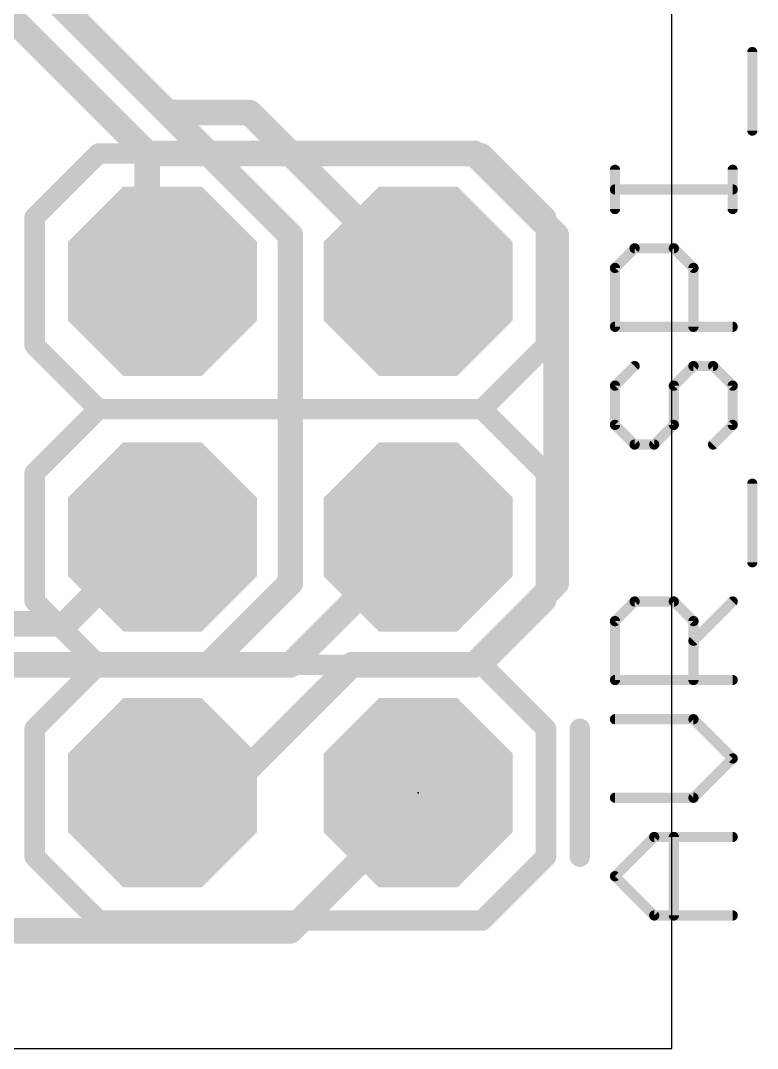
# Model space of a CAD drawing. Extents: x -4.9 to 30, y 1.2 to 21.4.
# Drawn here: x 22.72 to 30.04, y 1.27 to 11.48 of the extents above; entities that cross this region are included whole.
import ezdxf

# ---------------------------------------------------------------- set-up
doc = ezdxf.new("R2010")
doc.units = 0
for name, color, linetype in [('1', 22, 'CONTINUOUS'), ('16', 175, 'CONTINUOUS'), ('17', 82, 'CONTINUOUS'), ('20', 7, 'CONTINUOUS'), ('21', 253, 'CONTINUOUS'), ('23', 7, 'CONTINUOUS'), ('27', 253, 'CONTINUOUS'), ('51', 253, 'CONTINUOUS')]:
    doc.layers.add(name, color=color, linetype=linetype)

# ---------------------------------------------------------------- blocks, each defined once
blk = doc.blocks.new('RECT')
blk.add_solid([(-0.5, -0.5), (0.5, -0.5), (-0.5, 0.5), (0.5, 0.5)])
blk = doc.blocks.new('OCTAGONP')
at = {"const_width": 0.5}
blk.add_lwpolyline([(-0.25, -0.1036), (-0.25, 0.1036), (-0.1036, 0.25), (0.1036, 0.25), (0.25, 0.1036), (0.25, -0.1036), (0.1036, -0.25), (-0.1036, -0.25), (-0.25, -0.1036), (-0.25, 0.1036)], dxfattribs=at)

msp = doc.modelspace()

# ---------------------------------------------------------------- linework, layer by layer
at = {"layer": '1', "const_width": 0.254}
for points in [[(24.1808, 10.5664), (22.1488, 12.5984)], [(23.9776, 10.16), (22.352, 11.7856)], [(24.9936, 10.5664), (24.1808, 10.5664)], [(26.67, 8.89), (24.9936, 10.5664)], [(24.5872, 10.16), (23.9776, 10.16)], [(25.4, 9.3472), (24.5872, 10.16)], [(25.4, 5.8928), (25.4, 9.3472)], [(23.9776, 6.2992), (24.13, 6.35)], [(23.9776, 6.2992), (23.1648, 5.4864)], [(24.5872, 5.08), (25.4, 5.8928)], [(23.1648, 5.4864), (17.0688, 5.4864)], [(19.304, 5.08), (24.5872, 5.08)]]:
    msp.add_lwpolyline(points, dxfattribs=at)
at = {"layer": '1', "const_width": 0.127}
for points in [[(24.1808, 10.6299, 1), (24.1808, 10.5029)], [(24.1359, 10.5215, 1), (24.2257, 10.6113)], [(25.0385, 10.6113, 1), (24.9487, 10.5215)], [(24.9936, 10.5029, 1), (24.9936, 10.6299)], [(23.9776, 10.2235, 1), (23.9776, 10.0965)], [(23.9327, 10.1151, 1), (24.0225, 10.2049)], [(24.6321, 10.2049, 1), (24.5423, 10.1151)], [(24.5872, 10.0965, 1), (24.5872, 10.2235)], [(25.4635, 9.3472, 1), (25.3365, 9.3472)], [(25.3551, 9.3023, 1), (25.4449, 9.3921)], [(26.6251, 8.8451, 1), (26.7149, 8.9349)], [(24.1501, 6.2898, 1), (24.1099, 6.4102)], [(23.9575, 6.3594, 1), (23.9977, 6.239)], [(24.0225, 6.2543, 1), (23.9327, 6.3441)], [(25.3365, 5.8928, 1), (25.4635, 5.8928)], [(25.4449, 5.8479, 1), (25.3551, 5.9377)], [(23.1199, 5.5313, 1), (23.2097, 5.4415)], [(23.1648, 5.4229, 1), (23.1648, 5.5499)], [(24.5872, 5.0165, 1), (24.5872, 5.1435)], [(24.5423, 5.1249, 1), (24.6321, 5.0351)]]:
    msp.add_lwpolyline(points, format="xyb", dxfattribs=at)
at = {"layer": '16', "const_width": 0.254}
for points in [[(20.32, 13.8176), (23.9776, 10.16)], [(24.5872, 10.16), (22.1488, 12.5984)], [(23.9776, 10.16), (23.9776, 8.9408)], [(27.2288, 10.16), (24.5872, 10.16)], [(28.0416, 9.3472), (27.2288, 10.16)], [(28.0416, 5.8928), (28.0416, 9.3472)], [(23.9776, 8.9408), (24.13, 8.89)], [(26.67, 6.35), (25.4, 5.08)], [(27.2288, 5.08), (28.0416, 5.8928)], [(25.4, 5.08), (20.5232, 5.08)], [(24.7904, 3.8608), (26.0096, 5.08)], [(26.0096, 5.08), (27.2288, 5.08)], [(24.1808, 3.8608), (24.13, 3.81)], [(24.1808, 3.8608), (24.7904, 3.8608)], [(26.6192, 3.6576), (26.67, 3.81)], [(26.6192, 3.6576), (25.4, 2.4384)], [(25.4, 2.4384), (22.5552, 2.4384)]]:
    msp.add_lwpolyline(points, dxfattribs=at)
at = {"layer": '16', "const_width": 0.127}
for points in [[(24.0411, 10.16, 1), (23.9141, 10.16)], [(23.9327, 10.1151, 1), (24.0225, 10.2049)], [(24.5872, 10.2235, 1), (24.5872, 10.0965)], [(24.5423, 10.1151, 1), (24.6321, 10.2049)], [(27.2737, 10.2049, 1), (27.1839, 10.1151)], [(27.2288, 10.0965, 1), (27.2288, 10.2235)], [(28.1051, 9.3472, 1), (27.9781, 9.3472)], [(27.9967, 9.3023, 1), (28.0865, 9.3921)], [(23.9977, 9.001, 1), (23.9575, 8.8806)], [(23.9141, 8.9408, 1), (24.0411, 8.9408)], [(24.1099, 8.8298, 1), (24.1501, 8.9502)], [(26.7149, 6.3051, 1), (26.6251, 6.3949)], [(27.9781, 5.8928, 1), (28.1051, 5.8928)], [(28.0865, 5.8479, 1), (27.9967, 5.9377)], [(25.4, 5.0165, 1), (25.4, 5.1435)], [(26.0096, 5.1435, 1), (26.0096, 5.0165)], [(26.0545, 5.0351, 1), (25.9647, 5.1249)], [(27.2288, 5.0165, 1), (27.2288, 5.1435)], [(25.3551, 5.1249, 1), (25.4449, 5.0351)], [(27.1839, 5.1249, 1), (27.2737, 5.0351)], [(24.1808, 3.9243, 1), (24.1808, 3.7973)], [(24.2257, 3.8159, 1), (24.1359, 3.9057)], [(24.7904, 3.7973, 1), (24.7904, 3.9243)], [(24.0851, 3.8549, 1), (24.1749, 3.7651)], [(24.7455, 3.9057, 1), (24.8353, 3.8159)], [(26.7302, 3.7899, 1), (26.6098, 3.8301)], [(26.6641, 3.6127, 1), (26.5743, 3.7025)], [(26.559, 3.6777, 1), (26.6794, 3.6375)], [(25.4, 2.3749, 1), (25.4, 2.5019)], [(25.3551, 2.4833, 1), (25.4449, 2.3935)]]:
    msp.add_lwpolyline(points, format="xyb", dxfattribs=at)
at = {"layer": '20'}
for p, q in [((29.19, 1.27), (29.19, 17.45)), ((0, 1.27), (29.19, 1.27))]:
    msp.add_line(p, q, dxfattribs=at)
at = {"layer": '21', "const_width": 0.2032}
for points in [[(22.86, 9.525), (23.495, 10.16)], [(23.495, 10.16), (27.305, 10.16)], [(27.94, 9.525), (27.305, 10.16)], [(22.86, 8.255), (22.86, 9.525)], [(27.94, 8.255), (27.94, 9.525)], [(23.495, 7.62), (22.86, 8.255)], [(27.305, 7.62), (27.94, 8.255)], [(22.86, 6.985), (23.495, 7.62)], [(23.495, 7.62), (27.305, 7.62)], [(27.94, 6.985), (27.305, 7.62)], [(22.86, 5.715), (22.86, 6.985)], [(27.94, 5.715), (27.94, 6.985)], [(23.495, 5.08), (22.86, 5.715)], [(27.305, 5.08), (27.94, 5.715)], [(22.86, 4.445), (23.495, 5.08)], [(23.495, 5.08), (27.305, 5.08)], [(27.94, 4.445), (27.305, 5.08)], [(22.86, 3.175), (22.86, 4.445)], [(27.94, 3.175), (27.94, 4.445)], [(28.275, 4.445), (28.275, 3.175)], [(23.495, 2.54), (22.86, 3.175)], [(27.305, 2.54), (27.94, 3.175)], [(27.305, 2.54), (23.495, 2.54)]]:
    msp.add_lwpolyline(points, dxfattribs=at)
at = {"layer": '21', "const_width": 0.1016}
for points in [[(23.495, 10.2108, 1), (23.495, 10.1092)], [(23.5309, 10.1241, 1), (23.4591, 10.1959)], [(27.3409, 10.1959, 1), (27.2691, 10.1241)], [(27.305, 10.1092, 1), (27.305, 10.2108)], [(22.9108, 9.525, 1), (22.8092, 9.525)], [(22.8241, 9.5609, 1), (22.8959, 9.4891)], [(27.9908, 9.525, 1), (27.8892, 9.525)], [(27.9041, 9.4891, 1), (27.9759, 9.5609)], [(22.8959, 8.2909, 1), (22.8241, 8.2191)], [(22.8092, 8.255, 1), (22.9108, 8.255)], [(27.8892, 8.255, 1), (27.9908, 8.255)], [(27.9759, 8.2191, 1), (27.9041, 8.2909)], [(23.495, 7.6708, 1), (23.495, 7.5692)], [(23.5309, 7.5841, 1), (23.4591, 7.6559)], [(23.4591, 7.5841, 1), (23.5309, 7.6559)], [(27.3409, 7.6559, 1), (27.2691, 7.5841)], [(27.2691, 7.6559, 1), (27.3409, 7.5841)], [(27.305, 7.5692, 1), (27.305, 7.6708)], [(22.9108, 6.985, 1), (22.8092, 6.985)], [(22.8241, 7.0209, 1), (22.8959, 6.9491)], [(27.9908, 6.985, 1), (27.8892, 6.985)], [(27.9041, 6.9491, 1), (27.9759, 7.0209)], [(22.8959, 5.7509, 1), (22.8241, 5.6791)], [(22.8092, 5.715, 1), (22.9108, 5.715)], [(27.8892, 5.715, 1), (27.9908, 5.715)], [(27.9759, 5.6791, 1), (27.9041, 5.7509)], [(23.495, 5.1308, 1), (23.495, 5.0292)], [(23.5309, 5.0441, 1), (23.4591, 5.1159)], [(23.4591, 5.0441, 1), (23.5309, 5.1159)], [(27.3409, 5.1159, 1), (27.2691, 5.0441)], [(27.2691, 5.1159, 1), (27.3409, 5.0441)], [(27.305, 5.0292, 1), (27.305, 5.1308)], [(22.9108, 4.445, 1), (22.8092, 4.445)], [(22.8241, 4.4809, 1), (22.8959, 4.4091)], [(27.9908, 4.445, 1), (27.8892, 4.445)], [(27.9041, 4.4091, 1), (27.9759, 4.4809)], [(28.3258, 4.445, 1), (28.2242, 4.445)], [(22.8959, 3.2109, 1), (22.8241, 3.1391)], [(27.9759, 3.1391, 1), (27.9041, 3.2109)], [(22.8092, 3.175, 1), (22.9108, 3.175)], [(27.8892, 3.175, 1), (27.9908, 3.175)], [(28.2242, 3.175, 1), (28.3258, 3.175)], [(23.495, 2.5908, 1), (23.495, 2.4892)], [(23.4591, 2.5041, 1), (23.5309, 2.5759)], [(27.2691, 2.5759, 1), (27.3409, 2.5041)], [(27.305, 2.4892, 1), (27.305, 2.5908)]]:
    msp.add_lwpolyline(points, format="xyb", dxfattribs=at)
at = {"layer": '23'}
msp.add_point((26.67, 3.81), dxfattribs=at)
at = {"layer": '27', "const_width": 0.1016}
for points in [[(29.9891, 10.3868), (29.9891, 11.1664)], [(28.6248, 9.6072), (28.6248, 9.997)], [(29.7942, 9.6072), (29.7942, 9.997)], [(29.7942, 9.8021), (28.6248, 9.8021)], [(28.6248, 9.0225), (28.8197, 9.2174)], [(28.8197, 9.2174), (29.2095, 9.2174)], [(29.2095, 9.2174), (29.4044, 9.0225)], [(28.6248, 8.4378), (28.6248, 9.0225)], [(29.4044, 9.0225), (29.4044, 8.4378)], [(29.7942, 8.4378), (28.6248, 8.4378)], [(28.8197, 8.048), (28.6248, 7.8531)], [(29.2095, 7.8531), (29.4044, 8.048)], [(29.4044, 8.048), (29.5993, 8.048)], [(29.5993, 8.048), (29.7942, 7.8531)], [(28.6248, 7.8531), (28.6248, 7.4633)], [(29.2095, 7.4633), (29.2095, 7.8531)], [(29.7942, 7.8531), (29.7942, 7.4633)], [(28.6248, 7.4633), (28.8197, 7.2684)], [(29.0146, 7.2684), (29.2095, 7.4633)], [(29.7942, 7.4633), (29.5993, 7.2684)], [(28.8197, 7.2684), (29.0146, 7.2684)], [(29.9891, 6.099), (29.9891, 6.8786)], [(28.6248, 5.5143), (28.8197, 5.7092)], [(28.8197, 5.7092), (29.2095, 5.7092)], [(29.2095, 5.7092), (29.4044, 5.5143)], [(29.4044, 5.3194), (29.7942, 5.7092)], [(28.6248, 4.9296), (28.6248, 5.5143)], [(29.4044, 5.5143), (29.4044, 4.9296)], [(29.7942, 4.9296), (28.6248, 4.9296)], [(29.4044, 4.5398), (28.6248, 4.5398)], [(29.7942, 4.15), (29.4044, 4.5398)], [(29.4044, 3.7602), (29.7942, 4.15)], [(28.6248, 3.7602), (29.4044, 3.7602)], [(28.6248, 2.9806), (29.0146, 3.3704)], [(29.0146, 3.3704), (29.7942, 3.3704)], [(29.2095, 2.5908), (29.2095, 3.3704)], [(29.0146, 2.5908), (28.6248, 2.9806)], [(29.7942, 2.5908), (29.0146, 2.5908)]]:
    msp.add_lwpolyline(points, dxfattribs=at)
at = {"layer": '27', "const_width": 0.0508}
for points in [[(30.0145, 11.1664, 1), (29.9637, 11.1664)], [(29.9637, 10.3868, 1), (30.0145, 10.3868)], [(28.6502, 9.997, 1), (28.5994, 9.997)], [(29.8196, 9.997, 1), (29.7688, 9.997)], [(28.6248, 9.8275, 1), (28.6248, 9.7767)], [(29.7942, 9.7767, 1), (29.7942, 9.8275)], [(28.5994, 9.6072, 1), (28.6502, 9.6072)], [(29.7688, 9.6072, 1), (29.8196, 9.6072)], [(28.8197, 9.2428, 1), (28.8197, 9.192)], [(28.8377, 9.1994, 1), (28.8017, 9.2353)], [(29.2275, 9.2353, 1), (29.1915, 9.1994)], [(29.2095, 9.192, 1), (29.2095, 9.2428)], [(28.6502, 9.0225, 1), (28.5994, 9.0225)], [(28.6068, 9.0404, 1), (28.6428, 9.0045)], [(29.4298, 9.0225, 1), (29.379, 9.0225)], [(29.3864, 9.0045, 1), (29.4224, 9.0404)], [(28.6248, 8.4632, 1), (28.6248, 8.4124)], [(29.7942, 8.4124, 1), (29.7942, 8.4632)], [(28.5994, 8.4378, 1), (28.6502, 8.4378)], [(29.379, 8.4378, 1), (29.4298, 8.4378)], [(28.8377, 8.03, 1), (28.8017, 8.0659)], [(29.4044, 8.0734, 1), (29.4044, 8.0226)], [(29.4224, 8.03, 1), (29.3864, 8.0659)], [(29.6173, 8.0659, 1), (29.5813, 8.03)], [(29.5993, 8.0226, 1), (29.5993, 8.0734)], [(28.6502, 7.8531, 1), (28.5994, 7.8531)], [(28.6068, 7.871, 1), (28.6428, 7.8351)], [(29.2349, 7.8531, 1), (29.1841, 7.8531)], [(29.1915, 7.871, 1), (29.2275, 7.8351)], [(29.8196, 7.8531, 1), (29.7688, 7.8531)], [(29.7762, 7.8351, 1), (29.8122, 7.871)], [(28.6428, 7.4812, 1), (28.6068, 7.4453)], [(28.5994, 7.4633, 1), (28.6502, 7.4633)], [(29.1841, 7.4633, 1), (29.2349, 7.4633)], [(29.2275, 7.4453, 1), (29.1915, 7.4812)], [(29.7688, 7.4633, 1), (29.8196, 7.4633)], [(29.8122, 7.4453, 1), (29.7762, 7.4812)], [(28.8197, 7.2938, 1), (28.8197, 7.243)], [(28.8017, 7.2504, 1), (28.8377, 7.2863)], [(28.9966, 7.2863, 1), (29.0326, 7.2504)], [(29.0146, 7.243, 1), (29.0146, 7.2938)], [(29.5813, 7.2863, 1), (29.6173, 7.2504)], [(30.0145, 6.8786, 1), (29.9637, 6.8786)], [(29.9637, 6.099, 1), (30.0145, 6.099)], [(28.8197, 5.7346, 1), (28.8197, 5.6838)], [(28.8377, 5.6912, 1), (28.8017, 5.7272)], [(29.2275, 5.7272, 1), (29.1915, 5.6912)], [(29.2095, 5.6838, 1), (29.2095, 5.7346)], [(29.8122, 5.6912, 1), (29.7762, 5.7272)], [(28.6068, 5.5323, 1), (28.6428, 5.4963)], [(28.6502, 5.5143, 1), (28.5994, 5.5143)], [(29.4298, 5.5143, 1), (29.379, 5.5143)], [(29.3864, 5.4963, 1), (29.4224, 5.5323)], [(29.3864, 5.3374, 1), (29.4224, 5.3014)], [(28.6248, 4.955, 1), (28.6248, 4.9042)], [(28.5994, 4.9296, 1), (28.6502, 4.9296)], [(29.379, 4.9296, 1), (29.4298, 4.9296)], [(29.7942, 4.9042, 1), (29.7942, 4.955)], [(28.6248, 4.5652, 1), (28.6248, 4.5144)], [(29.4224, 4.5578, 1), (29.3864, 4.5218)], [(29.4044, 4.5144, 1), (29.4044, 4.5652)], [(29.8122, 4.132, 1), (29.7762, 4.168)], [(29.7762, 4.132, 1), (29.8122, 4.168)], [(28.6248, 3.7856, 1), (28.6248, 3.7348)], [(29.3864, 3.7782, 1), (29.4224, 3.7422)], [(29.4044, 3.7348, 1), (29.4044, 3.7856)], [(29.0146, 3.3958, 1), (29.0146, 3.345)], [(29.0326, 3.3524, 1), (28.9966, 3.3884)], [(29.2349, 3.3704, 1), (29.1841, 3.3704)], [(29.7942, 3.345, 1), (29.7942, 3.3958)], [(28.6428, 2.9986, 1), (28.6068, 2.9626)], [(28.6068, 2.9986, 1), (28.6428, 2.9626)], [(29.0146, 2.6162, 1), (29.0146, 2.5654)], [(28.9966, 2.5728, 1), (29.0326, 2.6088)], [(29.1841, 2.5908, 1), (29.2349, 2.5908)], [(29.7942, 2.5654, 1), (29.7942, 2.6162)]]:
    msp.add_lwpolyline(points, format="xyb", dxfattribs=at)

# ---------------------------------------------------------------- block references
at = {"layer": '17', "xscale": 1.8796, "yscale": 1.8796, "rotation": 90}
for p in [(24.13, 8.89), (24.13, 8.89), (26.67, 8.89), (26.67, 8.89), (24.13, 6.35), (24.13, 6.35), (26.67, 6.35), (26.67, 6.35), (24.13, 3.81), (24.13, 3.81), (26.67, 3.81), (26.67, 3.81)]:
    msp.add_blockref('OCTAGONP', p, dxfattribs=at)
at = {"layer": '51', "xscale": 0.508, "yscale": 0.508, "rotation": 90}
for p in [(24.13, 8.89), (26.67, 8.89), (24.13, 6.35), (26.67, 6.35), (24.13, 3.81), (26.67, 3.81)]:
    msp.add_blockref('RECT', p, dxfattribs=at)

doc.saveas('drawing.dxf')
